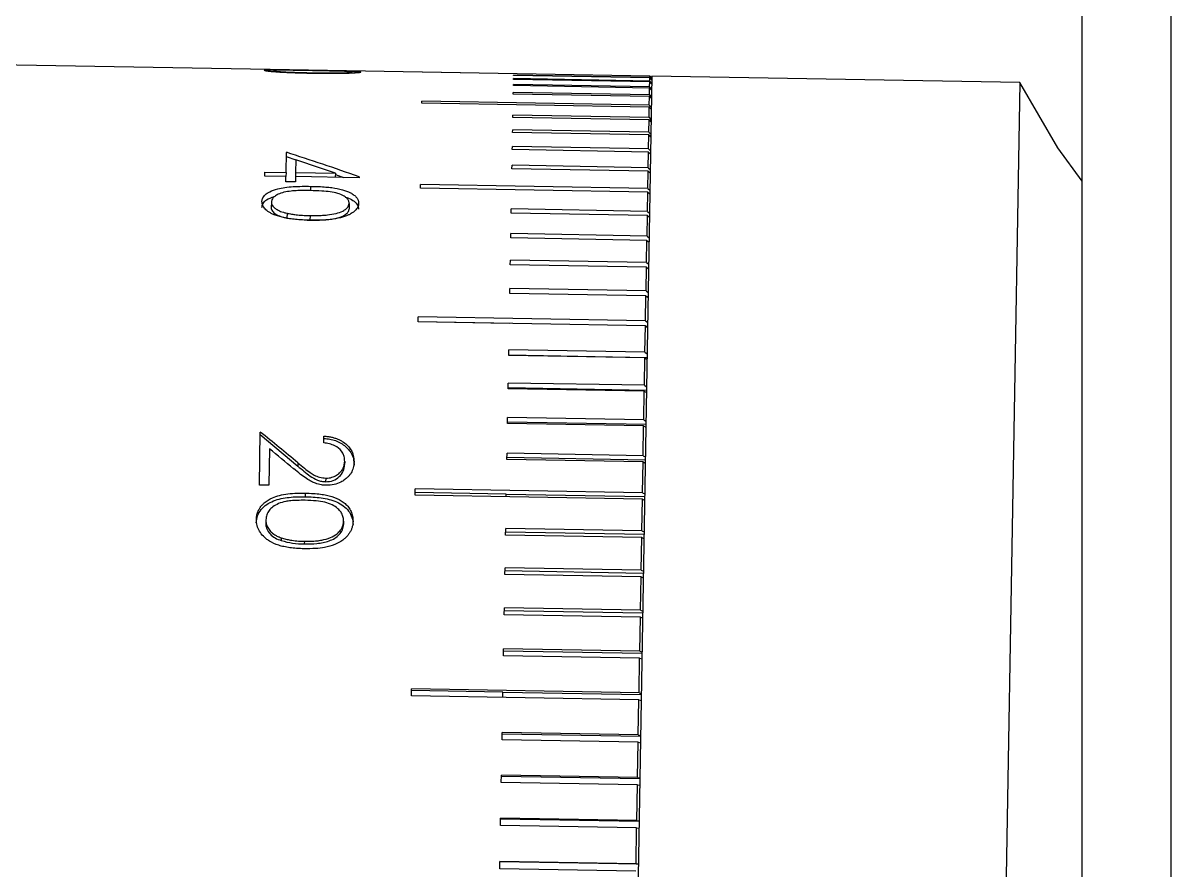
# Model space of a CAD drawing. Header units: inches. Extents: x -131 to 138, y -123 to 133.
# Drawn here: x 96.017 to 97.312, y -55.078 to -54.123 of the extents above; entities that cross this region are included whole.
import ezdxf

# ---------------------------------------------------------------- set-up
doc = ezdxf.new("R2010")
doc.units = ezdxf.units.IN
doc.header["$MEASUREMENT"] = 0

msp = doc.modelspace()

# ---------------------------------------------------------------- linework, layer by layer
at = {"color": 7, "linetype": 'Continuous', "lineweight": 25}
for p, q in [((97.2118, -65.3463), (97.2118, -41.3463)), ((97.3118, -41.4463), (97.3118, -65.2463)), ((96.3178, -54.1757), (95.3522, -54.1589)), ((96.2999, -54.1766), (96.2998, -54.178)), ((96.3176, -54.1782), (96.3176, -54.1791)), ((96.724, -54.1828), (96.3178, -54.1757)), ((96.3437, -54.179), (96.3437, -54.1798)), ((96.3876, -54.1781), (96.3876, -54.1795)), ((96.724, -54.1828), (96.4676, -54.1783)), ((96.4676, -54.1784), (96.4676, -54.1783)), ((96.724, -54.1829), (96.4676, -54.1784)), ((96.724, -54.1843), (96.5705, -54.1816)), ((96.5705, -54.1821), (96.5705, -54.1816)), ((96.724, -54.1848), (96.5705, -54.1821)), ((96.7265, -54.1829), (96.7103, -55.1123)), ((96.7265, -54.1854), (96.724, -54.1828)), ((96.724, -54.1828), (96.7265, -54.1854)), ((96.724, -54.1843), (96.724, -54.1829)), ((96.724, -54.1829), (96.7265, -54.1854)), ((97.1414, -54.1901), (96.7265, -54.1829)), ((96.7238, -54.1948), (96.5703, -54.1921)), ((96.5703, -54.1935), (96.5703, -54.1921)), ((96.7238, -54.1962), (96.5703, -54.1935)), ((96.7239, -54.1883), (96.5704, -54.1856)), ((96.5704, -54.1865), (96.5704, -54.1856)), ((96.7239, -54.1892), (96.5704, -54.1865)), ((96.7236, -54.2039), (96.7238, -54.1962)), ((96.7238, -54.1948), (96.7239, -54.1892)), ((96.7238, -54.1948), (96.7262, -54.1973)), ((96.7238, -54.1962), (96.7262, -54.1987)), ((96.7239, -54.1883), (96.724, -54.1848)), ((96.7239, -54.1883), (96.7264, -54.1908)), ((96.7239, -54.1892), (96.7263, -54.1917)), ((96.724, -54.1843), (96.7264, -54.1868)), ((96.724, -54.1848), (96.7264, -54.1873)), ((97.1414, -54.1901), (97.1252, -55.1196)), ((96.7236, -54.2039), (96.5701, -54.2012)), ((96.5701, -54.203), (96.5701, -54.2012)), ((96.7236, -54.2057), (96.5701, -54.203)), ((96.7234, -54.2155), (96.7236, -54.2057)), ((96.7236, -54.2039), (96.7261, -54.2064)), ((96.7236, -54.2057), (96.7261, -54.2081)), ((96.7234, -54.2155), (96.467, -54.211)), ((96.467, -54.2132), (96.467, -54.211)), ((96.7234, -54.2177), (96.467, -54.2132)), ((96.7232, -54.2295), (96.7234, -54.2177)), ((96.7234, -54.2155), (96.7259, -54.2179)), ((96.7234, -54.2177), (96.7259, -54.2201)), ((96.5696, -54.2294), (96.5697, -54.2268)), ((96.7232, -54.2321), (96.5696, -54.2294)), ((96.7232, -54.2295), (96.5697, -54.2268)), ((96.7229, -54.246), (96.7232, -54.2321)), ((96.7232, -54.2295), (96.7256, -54.2319)), ((96.7232, -54.2321), (96.7256, -54.2345)), ((96.5693, -54.2463), (96.5694, -54.2433)), ((96.7229, -54.249), (96.5693, -54.2463)), ((96.7229, -54.246), (96.5694, -54.2433)), ((96.7229, -54.246), (96.7254, -54.2483)), ((96.7226, -54.2648), (96.7229, -54.249)), ((96.7229, -54.249), (96.7253, -54.2514)), ((96.3138, -54.2913), (96.3142, -54.2687)), ((96.3141, -54.2732), (96.3247, -54.2771)), ((96.569, -54.2656), (96.5691, -54.2621)), ((96.7225, -54.2683), (96.569, -54.2656)), ((96.7226, -54.2648), (96.5691, -54.2621)), ((96.7222, -54.286), (96.7225, -54.2683)), ((96.7225, -54.2683), (96.725, -54.2706)), ((96.7226, -54.2648), (96.725, -54.2671)), ((96.3247, -54.277), (96.3245, -54.2915)), ((96.5686, -54.2872), (96.5687, -54.2833)), ((96.7222, -54.286), (96.5687, -54.2833)), ((96.7222, -54.286), (96.7247, -54.2883)), ((96.2898, -54.2954), (96.2899, -54.2909)), ((96.3137, -54.2958), (96.2898, -54.2954)), ((96.2899, -54.2909), (96.3138, -54.2913)), ((96.3136, -54.3018), (96.3137, -54.2958)), ((96.3138, -54.2913), (96.3137, -54.2958)), ((96.3244, -54.296), (96.3243, -54.302)), ((96.3245, -54.2915), (96.3244, -54.296)), ((96.3962, -54.2973), (96.3244, -54.296)), ((96.3245, -54.2915), (96.3695, -54.2923)), ((96.3695, -54.2923), (96.3694, -54.2968)), ((96.3695, -54.2935), (96.3788, -54.297)), ((96.3962, -54.2963), (96.3962, -54.2973)), ((96.7221, -54.2898), (96.5686, -54.2872)), ((96.7218, -54.3095), (96.7221, -54.2898)), ((96.7221, -54.2898), (96.7246, -54.2921)), ((96.3243, -54.302), (96.3136, -54.3018)), ((96.4653, -54.3092), (96.4654, -54.305)), ((96.7217, -54.3137), (96.4653, -54.3092)), ((96.7218, -54.3095), (96.4654, -54.305)), ((96.7218, -54.3095), (96.7243, -54.3117)), ((96.2973, -54.3246), (96.2972, -54.3311)), ((96.7214, -54.3352), (96.7217, -54.3137)), ((96.7217, -54.3137), (96.7242, -54.3159)), ((96.3149, -54.3372), (96.3148, -54.3427)), ((96.385, -54.3262), (96.3849, -54.3326)), ((96.5677, -54.3371), (96.5678, -54.3325)), ((96.7213, -54.3397), (96.5677, -54.3371)), ((96.7214, -54.3352), (96.5678, -54.3325)), ((96.7214, -54.3352), (96.7238, -54.3373)), ((96.3148, -54.3427), (96.3227, -54.3437)), ((96.3376, -54.345), (96.3408, -54.3451)), ((96.3409, -54.3399), (96.3408, -54.3451)), ((96.7209, -54.363), (96.7213, -54.3397)), ((96.7213, -54.3397), (96.7237, -54.3419)), ((96.7209, -54.363), (96.5673, -54.3603)), ((96.5673, -54.3652), (96.5673, -54.3603)), ((96.7209, -54.363), (96.7233, -54.365)), ((96.7208, -54.3679), (96.5673, -54.3652)), ((96.7203, -54.3929), (96.7208, -54.3679)), ((96.7208, -54.3679), (96.7232, -54.37)), ((96.5667, -54.3955), (96.5668, -54.3902)), ((96.7203, -54.3929), (96.5668, -54.3902)), ((96.7203, -54.3981), (96.5667, -54.3955)), ((96.7198, -54.4247), (96.7203, -54.3981)), ((96.7203, -54.3929), (96.7228, -54.3948)), ((96.7203, -54.3981), (96.7227, -54.4001)), ((96.7227, -54.3999), (96.7225, -54.3999)), ((96.5662, -54.4277), (96.5663, -54.4221)), ((96.7197, -54.4303), (96.5662, -54.4277)), ((96.7198, -54.4247), (96.5663, -54.4221)), ((96.7198, -54.4247), (96.7222, -54.4266)), ((96.7192, -54.4585), (96.7197, -54.4303)), ((96.7197, -54.4303), (96.7221, -54.4322)), ((96.7222, -54.4315), (96.7212, -54.4315)), ((96.4627, -54.4599), (96.4628, -54.454)), ((96.7192, -54.4585), (96.4628, -54.454)), ((96.5656, -54.4616), (96.4627, -54.4598)), ((96.7191, -54.4644), (96.4627, -54.4599)), ((96.5656, -54.4617), (96.5656, -54.4616)), ((96.7186, -54.4941), (96.7191, -54.4644)), ((96.7191, -54.4644), (96.7216, -54.4662)), ((96.7192, -54.4585), (96.7217, -54.4603)), ((96.7216, -54.4649), (96.7198, -54.4649)), ((96.5649, -54.4976), (96.5651, -54.4914)), ((96.7186, -54.4941), (96.5651, -54.4914)), ((96.7186, -54.4941), (96.721, -54.4958)), ((96.721, -54.5002), (96.5649, -54.4974)), ((96.7185, -54.5003), (96.5649, -54.4976)), ((96.7179, -54.5313), (96.7185, -54.5003)), ((96.7185, -54.5003), (96.7209, -54.502)), ((96.5643, -54.5351), (96.5644, -54.5287)), ((96.7179, -54.5313), (96.5644, -54.5287)), ((96.7179, -54.5313), (96.7204, -54.5329)), ((96.7203, -54.5371), (96.5643, -54.5343)), ((96.7178, -54.5378), (96.5643, -54.5351)), ((96.7172, -54.5702), (96.7178, -54.5378)), ((96.7178, -54.5378), (96.7203, -54.5394)), ((96.5636, -54.5743), (96.5637, -54.5675)), ((96.7172, -54.5702), (96.5637, -54.5675)), ((96.7172, -54.5702), (96.7197, -54.5717)), ((96.2837, -54.6438), (96.2848, -54.584)), ((96.7196, -54.5756), (96.5636, -54.5728)), ((96.7171, -54.577), (96.5636, -54.5743)), ((96.7165, -54.6106), (96.7171, -54.577)), ((96.7171, -54.577), (96.7196, -54.5785)), ((96.2847, -54.5866), (96.327, -54.6223)), ((96.3564, -54.5963), (96.3565, -54.5886)), ((96.2951, -54.6027), (96.2944, -54.644)), ((96.5629, -54.6149), (96.563, -54.6079)), ((96.7165, -54.6106), (96.563, -54.6079)), ((96.7165, -54.6106), (96.719, -54.612)), ((96.3271, -54.6186), (96.327, -54.6223)), ((96.38, -54.617), (96.3799, -54.6207)), ((96.7189, -54.6155), (96.5629, -54.6128)), ((96.7164, -54.6176), (96.5629, -54.6149)), ((96.7158, -54.6524), (96.7164, -54.6176)), ((96.7164, -54.6176), (96.7189, -54.619)), ((96.3586, -54.6359), (96.3585, -54.6399)), ((96.2944, -54.644), (96.2837, -54.6438)), ((96.4593, -54.6551), (96.4594, -54.6479)), ((96.7158, -54.6524), (96.4594, -54.6479)), ((96.3354, -54.6528), (96.3353, -54.6569)), ((96.5622, -54.6538), (96.4593, -54.652)), ((96.7157, -54.6596), (96.4593, -54.6551)), ((96.5622, -54.6569), (96.5622, -54.6538)), ((96.7182, -54.6569), (96.5622, -54.6542)), ((96.7151, -54.6954), (96.7157, -54.6596)), ((96.7157, -54.6596), (96.7182, -54.6608)), ((96.7158, -54.6524), (96.7183, -54.6536)), ((96.291, -54.6829), (96.2909, -54.6866)), ((96.3788, -54.6844), (96.3787, -54.6881)), ((96.5614, -54.7001), (96.5615, -54.6927)), ((96.7149, -54.7028), (96.5614, -54.7001)), ((96.7151, -54.6954), (96.5615, -54.6927)), ((96.7175, -54.6995), (96.5615, -54.6968)), ((96.7151, -54.6954), (96.7175, -54.6965)), ((96.3085, -54.7031), (96.3084, -54.7062)), ((96.3345, -54.7071), (96.3344, -54.7101)), ((96.7143, -54.7396), (96.7149, -54.7028)), ((96.7149, -54.7028), (96.7174, -54.704)), ((96.5606, -54.7445), (96.5608, -54.7369)), ((96.7143, -54.7396), (96.5608, -54.7369)), ((96.7143, -54.7396), (96.7168, -54.7406)), ((96.7142, -54.7472), (96.5606, -54.7445)), ((96.7167, -54.7433), (96.5607, -54.7405)), ((96.7135, -54.7848), (96.7142, -54.7472)), ((96.7142, -54.7472), (96.7166, -54.7482)), ((96.5598, -54.7899), (96.56, -54.7821)), ((96.7134, -54.7926), (96.5598, -54.7899)), ((96.7159, -54.788), (96.5599, -54.7853)), ((96.7135, -54.7848), (96.56, -54.7821)), ((96.7135, -54.7848), (96.716, -54.7857)), ((96.7127, -54.8309), (96.7134, -54.7926)), ((96.7134, -54.7926), (96.7158, -54.7935)), ((96.559, -54.8362), (96.5592, -54.8282)), ((96.7127, -54.8309), (96.5592, -54.8282)), ((96.7126, -54.8388), (96.559, -54.8362)), ((96.7151, -54.8337), (96.5591, -54.831)), ((96.7119, -54.8778), (96.7126, -54.8388)), ((96.7126, -54.8388), (96.715, -54.8396)), ((96.7127, -54.8309), (96.7152, -54.8317)), ((96.4553, -54.8814), (96.4554, -54.8734)), ((96.7117, -54.8859), (96.4553, -54.8814)), ((96.7119, -54.8778), (96.4554, -54.8734)), ((96.5583, -54.8772), (96.4554, -54.8754)), ((96.5582, -54.8832), (96.5583, -54.8772)), ((96.7143, -54.8802), (96.5583, -54.8774)), ((96.7119, -54.8778), (96.7144, -54.8785)), ((96.711, -54.9254), (96.7117, -54.8859)), ((96.7117, -54.8859), (96.7142, -54.8865)), ((96.5574, -54.9309), (96.5575, -54.9227)), ((96.7109, -54.9335), (96.5574, -54.9309)), ((96.711, -54.9254), (96.5575, -54.9227)), ((96.7135, -54.9273), (96.5575, -54.9245)), ((96.7102, -54.9735), (96.7109, -54.9335)), ((96.7109, -54.9335), (96.7134, -54.9341)), ((96.711, -54.9254), (96.7135, -54.9259)), ((96.5565, -54.979), (96.5567, -54.9708)), ((96.7102, -54.9735), (96.5567, -54.9708)), ((96.7127, -54.9749), (96.5567, -54.9722)), ((96.7101, -54.9817), (96.5565, -54.979)), ((96.7094, -55.022), (96.7101, -54.9817)), ((96.7101, -54.9817), (96.7125, -54.9821)), ((96.7102, -54.9735), (96.7127, -54.9739)), ((96.5557, -55.0276), (96.5558, -55.0193)), ((96.7094, -55.022), (96.5558, -55.0193)), ((96.7118, -55.0229), (96.5558, -55.0202)), ((96.7094, -55.022), (96.7118, -55.0223)), ((96.7092, -55.0302), (96.5557, -55.0276)), ((96.7085, -55.0707), (96.7092, -55.0302)), ((96.7092, -55.0302), (96.7117, -55.0305)), ((96.5548, -55.0763), (96.555, -55.068)), ((96.7084, -55.079), (96.5548, -55.0763)), ((96.7085, -55.0707), (96.555, -55.068)), ((96.711, -55.0712), (96.555, -55.0684)), ((96.7085, -55.0707), (96.711, -55.0709))]:
    msp.add_line(p, q, dxfattribs=at)
at = {"color": 8, "linetype": 'Continuous', "lineweight": 25}
msp.add_line((96.3414, -54.307), (96.3414, -54.3118), dxfattribs=at)
at = {"color": 7, "linetype": 'Continuous', "lineweight": 25, "flags": 128}
msp.add_lwpolyline([(97.2118, -54.3012), (97.1843, -54.2636), (97.1414, -54.1901)], dxfattribs=at)
at = {"color": 7, "linetype": 'Continuous', "lineweight": 25}
for centre, radius, start, end in [((95.4912, -56.7985), 2.6557, 70.6865, 71.7075), ((93.5098, -58.027), 4.4221, 50.4239, 51.1321), ((93.4584, -58.0738), 4.4827, 50.2904, 50.7427)]:
    msp.add_arc(centre, radius, start, end, dxfattribs=at)
msp.add_ellipse((96.4099, -55.1112), major_axis=(1.3073, -0.6776), ratio=0.504832, start_param=1.836865, end_param=1.897606, dxfattribs=at)
for points, knots in [([(96.2892, -54.1764), (96.2892, -54.1763), (96.2893, -54.1762), (96.2898, -54.1761), (96.2909, -54.1759), (96.2928, -54.1758), (96.295, -54.1757), (96.2993, -54.1757), (96.306, -54.1757), (96.3151, -54.1758), (96.3244, -54.1759), (96.3341, -54.1761), (96.3406, -54.1762), (96.3437, -54.1763)], [0, 0, 0, 0, 0.043838, 0.083704, 0.150897, 0.208809, 0.266021, 0.323759, 0.479902, 0.598316, 0.730261, 0.87166, 1, 1, 1, 1]), ([(96.3437, -54.1798), (96.3408, -54.1797), (96.3354, -54.1796), (96.3277, -54.1794), (96.3209, -54.1792), (96.313, -54.1789), (96.3062, -54.1785), (96.3006, -54.1781), (96.2966, -54.1777), (96.2927, -54.1773), (96.2898, -54.1768), (96.2894, -54.1765), (96.2892, -54.1764)], [0, 0, 0, 0, 0.117587, 0.222855, 0.316279, 0.398543, 0.559506, 0.621988, 0.682285, 0.788493, 0.892238, 1, 1, 1, 1]), ([(96.3438, -54.1764), (96.3408, -54.1764), (96.3354, -54.1763), (96.3281, -54.1762), (96.321, -54.1761), (96.314, -54.176), (96.3076, -54.176), (96.3033, -54.1761), (96.3006, -54.1763), (96.3001, -54.1765), (96.2999, -54.1766)], [0, 0, 0, 0, 0.1549479, 0.2832316, 0.3855805, 0.5367301, 0.6714283, 0.7803308, 0.8872026, 1, 1, 1, 1]), ([(96.2999, -54.1766), (96.2999, -54.1766), (96.3, -54.1767), (96.3006, -54.1769), (96.3026, -54.1772), (96.3065, -54.1776), (96.3109, -54.1779), (96.3149, -54.1781), (96.3168, -54.1782), (96.3176, -54.1782)], [0, 0, 0, 0, 0.084052, 0.17434, 0.382378, 0.565089, 0.795648, 0.913603, 1, 1, 1, 1]), ([(96.3176, -54.1782), (96.3194, -54.1783), (96.3227, -54.1785), (96.3286, -54.1787), (96.3355, -54.1788), (96.3408, -54.1789), (96.3437, -54.179)], [0, 0, 0, 0, 0.206992, 0.399982, 0.675696, 1, 1, 1, 1]), ([(96.3437, -54.1763), (96.3468, -54.1763), (96.3526, -54.1764), (96.3607, -54.1766), (96.3698, -54.1767), (96.3795, -54.177), (96.3878, -54.1772), (96.393, -54.1775), (96.396, -54.1777), (96.3979, -54.178), (96.3981, -54.1782), (96.3983, -54.1783)], [0, 0, 0, 0, 0.128588, 0.240114, 0.335099, 0.505761, 0.659356, 0.744747, 0.827601, 0.911526, 1, 1, 1, 1]), ([(96.3437, -54.179), (96.3462, -54.179), (96.3509, -54.1791), (96.3574, -54.1792), (96.3648, -54.1792), (96.3728, -54.1792), (96.38, -54.179), (96.384, -54.1787), (96.386, -54.1785), (96.3873, -54.1783), (96.3875, -54.1782), (96.3876, -54.1781)], [0, 0, 0, 0, 0.132435, 0.247209, 0.344871, 0.527335, 0.684106, 0.789355, 0.854921, 0.916656, 1, 1, 1, 1]), ([(96.3983, -54.1783), (96.3982, -54.1783), (96.3981, -54.1785), (96.3973, -54.1787), (96.3962, -54.1789), (96.3946, -54.1791), (96.3925, -54.1792), (96.39, -54.1794), (96.3854, -54.1797), (96.3778, -54.1799), (96.3672, -54.18), (96.3556, -54.1799), (96.3479, -54.1798), (96.3437, -54.1798)], [0, 0, 0, 0, 0.0560489, 0.1098887, 0.1622952, 0.2141082, 0.2661966, 0.3194155, 0.3745676, 0.5217624, 0.6847895, 0.8250979, 1, 1, 1, 1]), ([(96.3876, -54.1781), (96.3876, -54.178), (96.3874, -54.1779), (96.3866, -54.1778), (96.3846, -54.1775), (96.3806, -54.1773), (96.3744, -54.1771), (96.3659, -54.1768), (96.3555, -54.1766), (96.348, -54.1765), (96.3438, -54.1764)], [0, 0, 0, 0, 0.059808, 0.106828, 0.206138, 0.307182, 0.449259, 0.605537, 0.777445, 1, 1, 1, 1]), ([(96.2866, -54.3243), (96.2867, -54.3237), (96.2867, -54.3226), (96.2873, -54.3207), (96.2884, -54.3186), (96.2903, -54.3165), (96.2926, -54.3147), (96.2969, -54.3121), (96.3036, -54.3098), (96.3128, -54.308), (96.3221, -54.3072), (96.3318, -54.3069), (96.3383, -54.3069), (96.3414, -54.307)], [0, 0, 0, 0, 0.043838, 0.083704, 0.150896, 0.208809, 0.266021, 0.323758, 0.479899, 0.598312, 0.730257, 0.871656, 1, 1, 1, 1]), ([(96.3414, -54.3118), (96.3385, -54.3117), (96.3331, -54.3117), (96.3258, -54.3118), (96.3186, -54.3124), (96.3116, -54.3135), (96.3052, -54.3156), (96.3008, -54.3182), (96.298, -54.3212), (96.2975, -54.3235), (96.2973, -54.3246)], [0, 0, 0, 0, 0.154943, 0.283223, 0.385569, 0.536723, 0.671425, 0.780329, 0.887201, 1, 1, 1, 1]), ([(96.3414, -54.307), (96.3445, -54.307), (96.3504, -54.3072), (96.3584, -54.3077), (96.3675, -54.3086), (96.3772, -54.3104), (96.3855, -54.3135), (96.3906, -54.3167), (96.3935, -54.3195), (96.3953, -54.3228), (96.3956, -54.325), (96.3957, -54.3262)], [0, 0, 0, 0, 0.1285915, 0.2401198, 0.3351058, 0.5057661, 0.65936, 0.7447492, 0.8276023, 0.911527, 1, 1, 1, 1]), ([(96.385, -54.3262), (96.385, -54.3255), (96.3849, -54.3244), (96.3841, -54.3224), (96.3822, -54.32), (96.3782, -54.3172), (96.372, -54.3147), (96.3635, -54.313), (96.3531, -54.3121), (96.3456, -54.3119), (96.3414, -54.3118)], [0, 0, 0, 0, 0.059808, 0.106829, 0.206138, 0.307183, 0.44926, 0.605538, 0.777446, 1, 1, 1, 1]), ([(96.2865, -54.3307), (96.2868, -54.3292), (96.2874, -54.3262), (96.2917, -54.3215), (96.2975, -54.3196), (96.3008, -54.3186)], [0, 0, 0, 0, 0.305519, 0.611011, 1, 1, 1, 1]), ([(96.3408, -54.3452), (96.3379, -54.3451), (96.3325, -54.345), (96.3248, -54.3444), (96.3181, -54.3436), (96.3102, -54.3423), (96.3034, -54.3403), (96.2978, -54.3379), (96.2938, -54.3357), (96.29, -54.3326), (96.2871, -54.3285), (96.2868, -54.3257), (96.2866, -54.3243)], [0, 0, 0, 0, 0.117587, 0.222855, 0.316279, 0.398543, 0.559506, 0.621988, 0.682285, 0.788493, 0.892238, 1, 1, 1, 1]), ([(96.2973, -54.3246), (96.2973, -54.3251), (96.2973, -54.3261), (96.298, -54.3282), (96.3, -54.3307), (96.3038, -54.3336), (96.3082, -54.3355), (96.3121, -54.3366), (96.314, -54.3371), (96.3149, -54.3372)], [0, 0, 0, 0, 0.084052, 0.17434, 0.382378, 0.565089, 0.795648, 0.913603, 1, 1, 1, 1]), ([(96.3805, -54.3191), (96.3818, -54.3195), (96.3858, -54.3207), (96.3908, -54.3238), (96.3949, -54.328), (96.3954, -54.3311), (96.3956, -54.3326)], [0, 0, 0, 0, 0.146943, 0.431336, 0.715684, 1, 1, 1, 1]), ([(96.2972, -54.3311), (96.2972, -54.3317), (96.2972, -54.3324), (96.2977, -54.3337), (96.298, -54.3343), (96.2993, -54.3361), (96.3006, -54.3373), (96.3038, -54.3393), (96.3058, -54.3402), (96.3101, -54.3416), (96.3124, -54.3422), (96.3148, -54.3427)], [0, 0, 0, 0, 0.125, 0.125, 0.25, 0.25, 0.5, 0.5, 0.75, 0.75, 1, 1, 1, 1]), ([(96.3149, -54.3372), (96.3166, -54.3376), (96.32, -54.3383), (96.3258, -54.3391), (96.3327, -54.3397), (96.338, -54.3398), (96.3409, -54.3399)], [0, 0, 0, 0, 0.206992, 0.399982, 0.675696, 1, 1, 1, 1]), ([(96.3957, -54.3262), (96.3956, -54.3269), (96.3955, -54.3284), (96.3947, -54.3305), (96.3935, -54.3325), (96.3918, -54.3344), (96.3898, -54.3362), (96.3872, -54.3378), (96.3826, -54.3402), (96.3749, -54.3427), (96.3643, -54.3445), (96.3527, -54.3453), (96.345, -54.3452), (96.3408, -54.3452)], [0, 0, 0, 0, 0.056049, 0.109889, 0.162295, 0.214108, 0.266197, 0.319416, 0.374568, 0.521762, 0.684789, 0.825098, 1, 1, 1, 1]), ([(96.3408, -54.3451), (96.3456, -54.3452), (96.3503, -54.3452), (96.3597, -54.3446), (96.3644, -54.3442), (96.3731, -54.3424), (96.3773, -54.3411), (96.3816, -54.3383), (96.3828, -54.3373), (96.3845, -54.335), (96.3848, -54.3338), (96.3849, -54.3326)], [0, 0, 0, 0, 0.25, 0.25, 0.5, 0.5, 0.75, 0.75, 0.875, 0.875, 1, 1, 1, 1]), ([(96.3409, -54.3399), (96.3434, -54.3399), (96.3481, -54.3399), (96.3546, -54.3397), (96.362, -54.3391), (96.37, -54.3378), (96.3773, -54.3354), (96.3813, -54.3327), (96.3834, -54.3306), (96.3847, -54.3285), (96.3849, -54.327), (96.385, -54.3262)], [0, 0, 0, 0, 0.132435, 0.247209, 0.344871, 0.527335, 0.684106, 0.789355, 0.854921, 0.916656, 1, 1, 1, 1]), ([(96.38, -54.617), (96.3799, -54.6162), (96.3799, -54.6143), (96.3793, -54.6111), (96.3781, -54.6081), (96.3752, -54.6037), (96.3701, -54.5996), (96.3638, -54.5975), (96.3595, -54.5966), (96.3574, -54.5964), (96.3564, -54.5963)], [0, 0, 0, 0, 0.081055, 0.17456, 0.298016, 0.383754, 0.650159, 0.828609, 0.921704, 1, 1, 1, 1]), ([(96.3565, -54.5886), (96.358, -54.5887), (96.3608, -54.5889), (96.365, -54.5896), (96.3688, -54.5906), (96.3724, -54.5919), (96.3757, -54.5935), (96.3795, -54.5959), (96.3836, -54.5993), (96.3875, -54.6043), (96.3901, -54.6105), (96.3904, -54.6152), (96.3906, -54.6176)], [0, 0, 0, 0, 0.081796, 0.159534, 0.233919, 0.305757, 0.375939, 0.445423, 0.571899, 0.693697, 0.8397, 1, 1, 1, 1]), ([(96.3565, -54.5913), (96.3587, -54.5914), (96.361, -54.5916), (96.3654, -54.5924), (96.3675, -54.5929), (96.3738, -54.5952), (96.3776, -54.5974), (96.384, -54.6029), (96.3866, -54.6062), (96.3891, -54.6117), (96.3897, -54.6136), (96.3904, -54.6174), (96.3905, -54.6194), (96.3905, -54.6213)], [0, 0, 0, 0, 0.125, 0.125, 0.25, 0.25, 0.5, 0.5, 0.75, 0.75, 0.875, 0.875, 1, 1, 1, 1]), ([(96.327, -54.6223), (96.3316, -54.6262), (96.3362, -54.6301), (96.3436, -54.6354), (96.3463, -54.637), (96.3507, -54.6387), (96.3522, -54.6392), (96.3553, -54.6398), (96.3569, -54.6399), (96.3585, -54.6399)], [0, 0, 0, 0, 0.5, 0.5, 0.75, 0.75, 0.875, 0.875, 1, 1, 1, 1]), ([(96.3271, -54.6186), (96.3296, -54.6207), (96.3341, -54.6244), (96.3403, -54.6291), (96.3457, -54.6327), (96.3517, -54.6352), (96.3563, -54.6357), (96.3586, -54.6359)], [0, 0, 0, 0, 0.277335, 0.490729, 0.641003, 0.816931, 1, 1, 1, 1]), ([(96.3585, -54.6399), (96.3614, -54.6399), (96.3643, -54.6395), (96.3695, -54.6375), (96.3718, -54.636), (96.3757, -54.6324), (96.3773, -54.6303), (96.3794, -54.6257), (96.3798, -54.6232), (96.3799, -54.6207)], [0, 0, 0, 0, 0.25, 0.25, 0.5, 0.5, 0.75, 0.75, 1, 1, 1, 1]), ([(96.3586, -54.6359), (96.3598, -54.6359), (96.3622, -54.6358), (96.3664, -54.6349), (96.3711, -54.6328), (96.3751, -54.6293), (96.3779, -54.6255), (96.3792, -54.6223), (96.3798, -54.6194), (96.3799, -54.6179), (96.38, -54.617)], [0, 0, 0, 0, 0.1093558, 0.2072865, 0.379498, 0.5630904, 0.7019177, 0.8394909, 0.9127943, 1, 1, 1, 1]), ([(96.3906, -54.6176), (96.3905, -54.6188), (96.3903, -54.621), (96.3897, -54.6243), (96.3886, -54.6273), (96.3872, -54.6301), (96.3855, -54.6326), (96.383, -54.6353), (96.3798, -54.638), (96.3748, -54.641), (96.3679, -54.6435), (96.3622, -54.6438), (96.3593, -54.644)], [0, 0, 0, 0, 0.083302, 0.161953, 0.236776, 0.308724, 0.37887, 0.44837, 0.550798, 0.655398, 0.819972, 1, 1, 1, 1]), ([(96.3593, -54.644), (96.3574, -54.6439), (96.3532, -54.6436), (96.3476, -54.6421), (96.342, -54.6396), (96.3364, -54.6362), (96.3297, -54.6313), (96.325, -54.6274), (96.3224, -54.6252)], [0, 0, 0, 0, 0.12941, 0.286293, 0.3973, 0.554673, 0.754221, 1, 1, 1, 1]), ([(96.2803, -54.6861), (96.2804, -54.6835), (96.2808, -54.6808), (96.2827, -54.6758), (96.2841, -54.6735), (96.2892, -54.667), (96.2943, -54.6638), (96.3052, -54.6593), (96.3112, -54.6582), (96.3232, -54.6569), (96.3293, -54.6568), (96.3353, -54.6569)], [0, 0, 0, 0, 0.125, 0.125, 0.25, 0.25, 0.5, 0.5, 0.75, 0.75, 1, 1, 1, 1]), ([(96.2804, -54.6824), (96.2804, -54.6815), (96.2805, -54.6797), (96.2811, -54.6765), (96.2822, -54.6731), (96.2842, -54.6696), (96.2865, -54.6665), (96.2908, -54.6621), (96.2976, -54.6581), (96.3067, -54.655), (96.3161, -54.6534), (96.3258, -54.6527), (96.3323, -54.6528), (96.3354, -54.6528)], [0, 0, 0, 0, 0.0438387, 0.083704, 0.1508972, 0.2088101, 0.2660223, 0.323761, 0.4799073, 0.5983219, 0.7302689, 0.8716665, 1, 1, 1, 1]), ([(96.3353, -54.6609), (96.3324, -54.6609), (96.327, -54.6609), (96.3197, -54.6613), (96.3125, -54.6622), (96.3055, -54.6643), (96.2991, -54.6678), (96.2946, -54.6722), (96.2918, -54.6773), (96.2913, -54.681), (96.291, -54.6829)], [0, 0, 0, 0, 0.154942, 0.283221, 0.385565, 0.536721, 0.671424, 0.780328, 0.887201, 1, 1, 1, 1]), ([(96.3353, -54.6569), (96.3414, -54.657), (96.3474, -54.6573), (96.3594, -54.659), (96.3654, -54.6603), (96.3762, -54.6652), (96.3811, -54.6686), (96.3861, -54.6752), (96.3873, -54.6777), (96.389, -54.6827), (96.3894, -54.6854), (96.3894, -54.688)], [0, 0, 0, 0, 0.25, 0.25, 0.5, 0.5, 0.75, 0.75, 0.875, 0.875, 1, 1, 1, 1]), ([(96.3788, -54.6844), (96.3787, -54.6834), (96.3786, -54.6816), (96.3779, -54.6782), (96.376, -54.6743), (96.372, -54.6697), (96.3658, -54.6656), (96.3574, -54.6628), (96.347, -54.6613), (96.3395, -54.6611), (96.3353, -54.6609)], [0, 0, 0, 0, 0.059808, 0.106829, 0.206138, 0.307183, 0.44926, 0.605538, 0.777446, 1, 1, 1, 1]), ([(96.3354, -54.6528), (96.3385, -54.6529), (96.3443, -54.6531), (96.3524, -54.6538), (96.3614, -54.6553), (96.3711, -54.6582), (96.3794, -54.6633), (96.3844, -54.6686), (96.3873, -54.6734), (96.3891, -54.6787), (96.3893, -54.6824), (96.3894, -54.6843)], [0, 0, 0, 0, 0.12859, 0.240117, 0.335102, 0.505763, 0.659358, 0.744748, 0.827601, 0.911526, 1, 1, 1, 1]), ([(96.3343, -54.7156), (96.3314, -54.7155), (96.326, -54.7152), (96.3184, -54.7144), (96.3116, -54.7133), (96.3037, -54.7112), (96.2969, -54.7082), (96.2914, -54.7044), (96.2874, -54.7008), (96.2837, -54.6959), (96.2808, -54.6894), (96.2805, -54.6848), (96.2804, -54.6824)], [0, 0, 0, 0, 0.117587, 0.222855, 0.316279, 0.398543, 0.559506, 0.621988, 0.682285, 0.788493, 0.892238, 1, 1, 1, 1]), ([(96.2909, -54.6866), (96.291, -54.6877), (96.291, -54.6888), (96.2914, -54.691), (96.2918, -54.692), (96.2931, -54.6952), (96.2944, -54.6971), (96.2975, -54.7006), (96.2995, -54.7021), (96.3037, -54.7045), (96.3061, -54.7054), (96.3084, -54.7062)], [0, 0, 0, 0, 0.125, 0.125, 0.25, 0.25, 0.5, 0.5, 0.75, 0.75, 1, 1, 1, 1]), ([(96.291, -54.6829), (96.291, -54.6836), (96.2911, -54.6852), (96.2917, -54.6886), (96.2936, -54.6927), (96.2974, -54.6973), (96.3018, -54.7003), (96.3057, -54.7022), (96.3077, -54.7028), (96.3085, -54.7031)], [0, 0, 0, 0, 0.084052, 0.17434, 0.382378, 0.565089, 0.795648, 0.913603, 1, 1, 1, 1]), ([(96.3894, -54.6843), (96.3894, -54.6855), (96.3892, -54.6879), (96.3884, -54.6914), (96.3872, -54.6947), (96.3855, -54.6977), (96.3834, -54.7006), (96.3808, -54.7033), (96.3762, -54.7071), (96.3685, -54.7113), (96.3579, -54.7142), (96.3463, -54.7155), (96.3386, -54.7155), (96.3343, -54.7156)], [0, 0, 0, 0, 0.056049, 0.109889, 0.162295, 0.214108, 0.266197, 0.319415, 0.374568, 0.521762, 0.684789, 0.825098, 1, 1, 1, 1]), ([(96.3344, -54.7101), (96.3392, -54.7101), (96.3439, -54.7101), (96.3534, -54.7091), (96.358, -54.7082), (96.3668, -54.705), (96.371, -54.7028), (96.3753, -54.6979), (96.3765, -54.6961), (96.3782, -54.6922), (96.3786, -54.6902), (96.3787, -54.6881)], [0, 0, 0, 0, 0.25, 0.25, 0.5, 0.5, 0.75, 0.75, 0.875, 0.875, 1, 1, 1, 1]), ([(96.3345, -54.7071), (96.337, -54.7071), (96.3417, -54.7071), (96.3482, -54.7067), (96.3556, -54.7056), (96.3636, -54.7034), (96.3709, -54.6994), (96.375, -54.6951), (96.3771, -54.6916), (96.3784, -54.6883), (96.3787, -54.6858), (96.3788, -54.6844)], [0, 0, 0, 0, 0.132435, 0.247209, 0.344871, 0.527335, 0.684106, 0.789355, 0.854921, 0.916656, 1, 1, 1, 1]), ([(96.3084, -54.7062), (96.3126, -54.7075), (96.3169, -54.7086), (96.3256, -54.7097), (96.33, -54.71), (96.3344, -54.7101)], [0, 0, 0, 0, 0.5, 0.5, 1, 1, 1, 1]), ([(96.3085, -54.7031), (96.3102, -54.7037), (96.3136, -54.7047), (96.3194, -54.7059), (96.3263, -54.7068), (96.3316, -54.707), (96.3345, -54.7071)], [0, 0, 0, 0, 0.206992, 0.399982, 0.675696, 1, 1, 1, 1])]:
    msp.add_open_spline(points, degree=3, knots=knots, dxfattribs=at)

doc.saveas('drawing.dxf')
